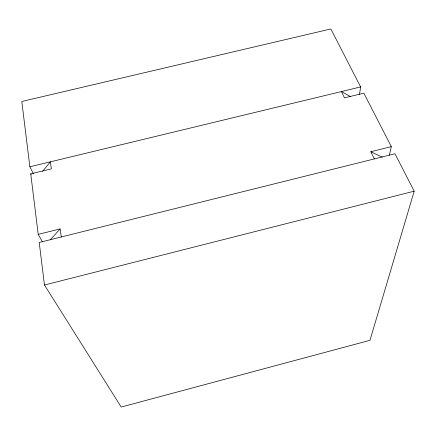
<?xml version="1.0" encoding="UTF-8"?>
<svg xmlns="http://www.w3.org/2000/svg" width="436" height="436" viewBox="0 0 436 436"><rect width="100%" height="100%" fill="white"/><g stroke="black" fill="none" stroke-linecap="round" stroke-linejoin="round"><path stroke-width="0.65" d="M359.531 94.329L360.627 86.922L330.842 28.956L21.8 101.484L29.866 166.792L33.485 173.942M389.392 155.112L391.305 146.627L363.842 93.173L344.484 97.86L341.404 91.56L350.272 96.443M414.2 191.186L369.973 340.325L121.197 407.044L44.467 285.013L39.213 242.476L394.972 153.766L414.2 191.186L44.467 285.013M42.63 171.364L50.353 161.843L51.377 168.857L30.738 173.855L38.21 234.372L42.341 241.648M50.178 239.904L60.13 228.922L61.302 236.966M38.21 234.372L60.13 228.922M374.35 158.911L370.829 151.712L391.305 146.627M29.866 166.792L360.627 86.922M370.829 151.712L382.258 157.183M30.738 173.855L31.147 174.651"/></g></svg>
